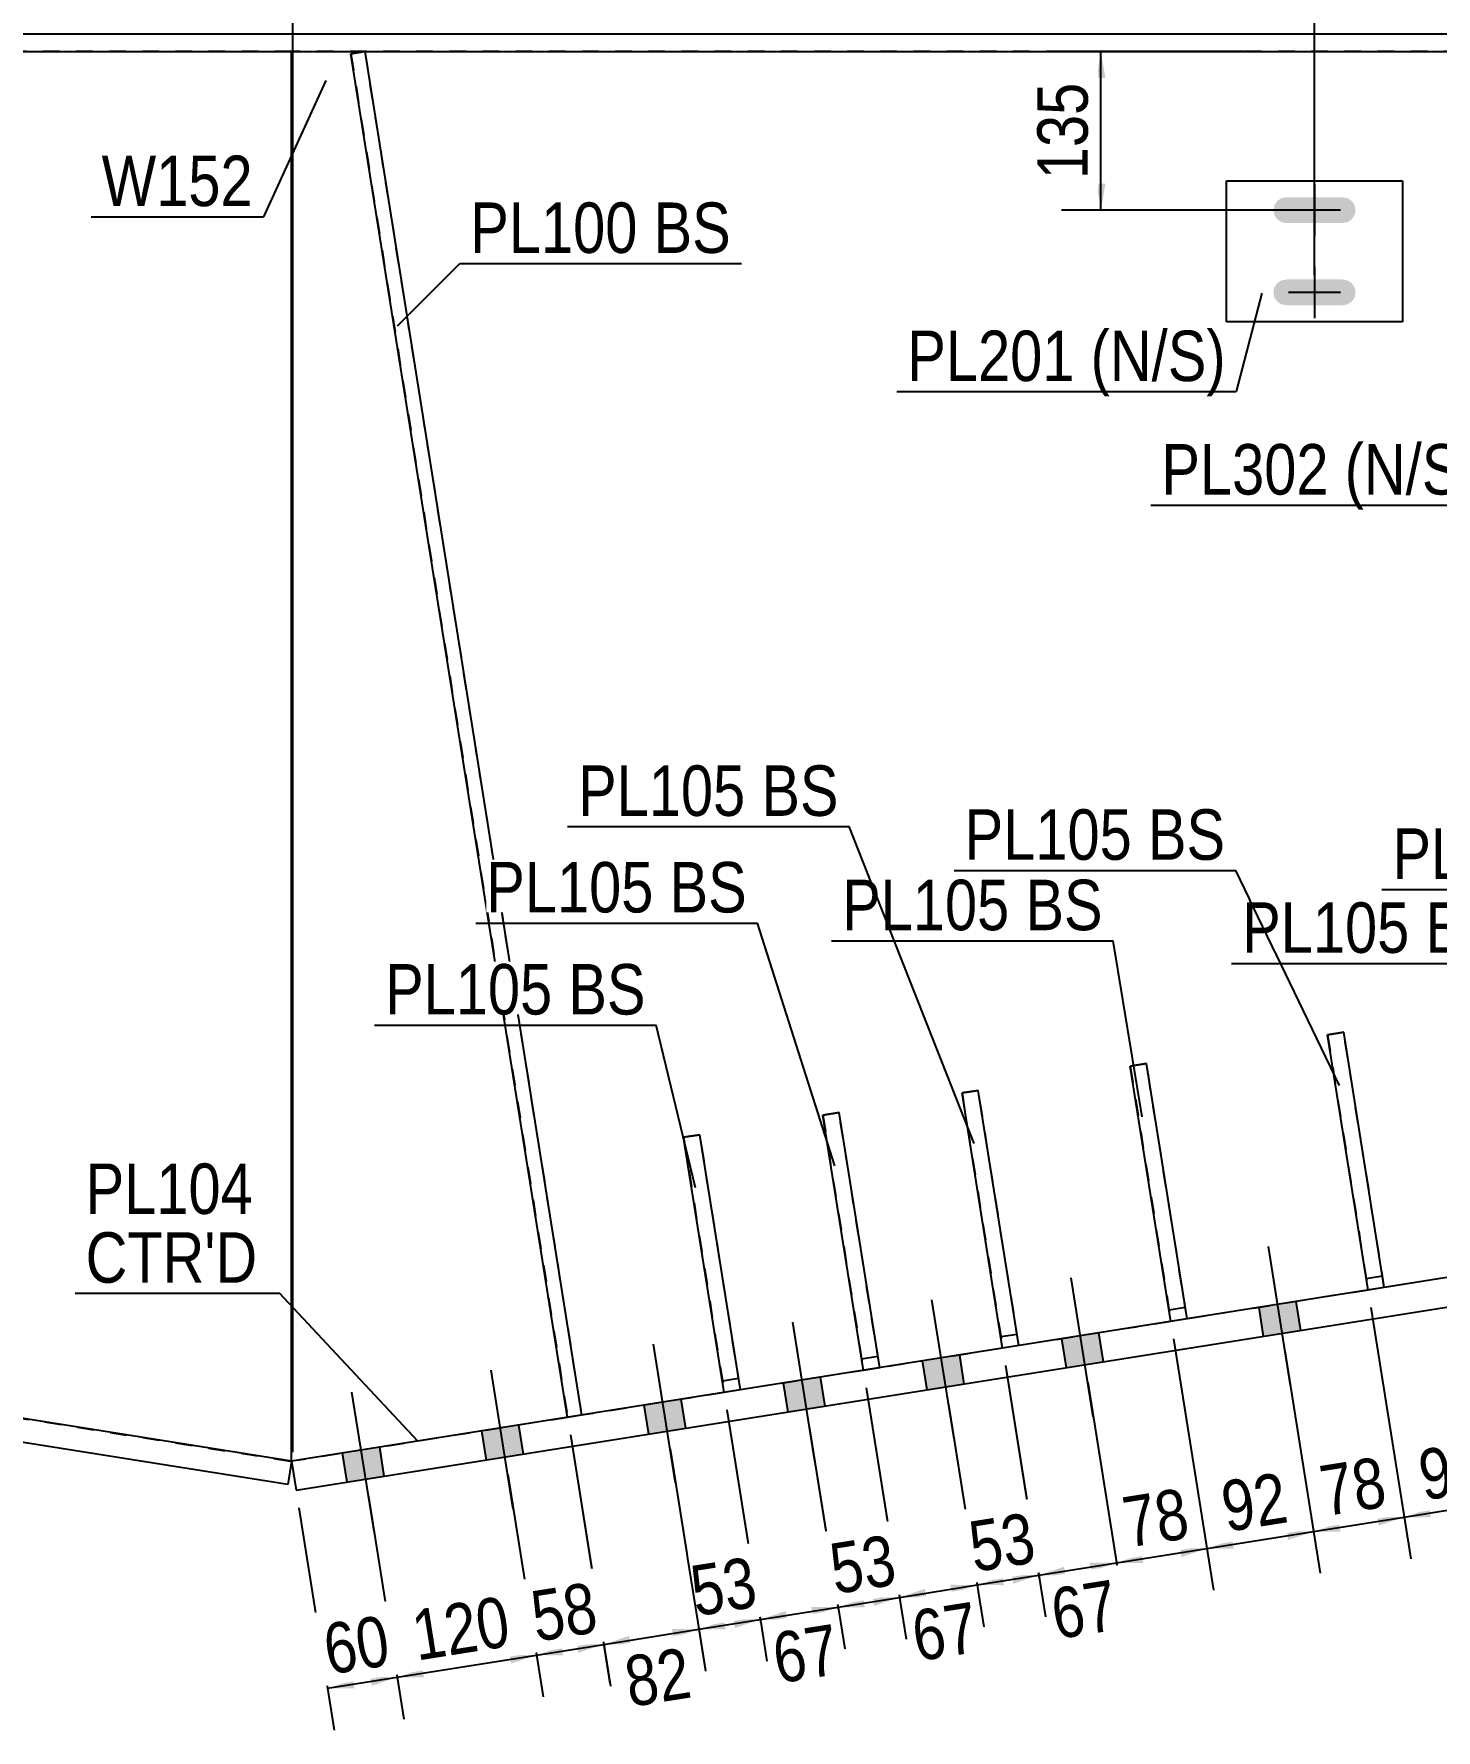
# Model space of a CAD drawing. Header units: millimetres. Extents: x -350 to 53, y -180 to 97.
# Drawn here: x -90.8 to -11.2, y -55.3 to 41 of the extents above; entities that cross this region are included whole.
import ezdxf

# ---------------------------------------------------------------- set-up
doc = ezdxf.new("R2010")
doc.units = ezdxf.units.MM
doc.linetypes.add('DXK_LINE_DOT1', pattern=[1.8814, 0.9407, -0.9407])
doc.styles.add('Arial Narrow', font='ARIALN.TTF', dxfattribs={"height": 0.2})

# ---------------------------------------------------------------- blocks, each defined once
blk = doc.blocks.new('Part-623466404-1896 - 1826')
at = {"color": 2, "linetype": 'Continuous'}
blk.add_line((-201.643, 40), (-201.643, -20), dxfattribs=at)
at = {"color": 7, "linetype": 'DXK_LINE_DOT1'}
for p, q in [((-76.157, 40), (-201.643, 40)), ((-76.157, -40), (-76.157, 40)), ((-201.643, -20), (-76.157, -40))]:
    blk.add_line(p, q, dxfattribs=at)
blk = doc.blocks.new('Part-623466404-1928 - 1826')
at = {"color": 2, "linetype": 'Continuous'}
for p, q in [((-72.792, 39.874), (-72.002, 40)), ((-60.487, -37.508), (-72.792, 39.874)), ((-72.002, 40), (-59.697, -37.383))]:
    blk.add_line(p, q, dxfattribs=at)
at = {"color": 7, "linetype": 'DXK_LINE_DOT1'}
blk.add_line((-59.697, -37.383), (-60.487, -37.508), dxfattribs=at)
blk = doc.blocks.new('Part-623466404-1869 - 1826')
at = {"color": 2, "linetype": 'Continuous'}
for p, q in [((-190.997, 41), (23.695, 41)), ((-190.997, 40), (23.695, 40))]:
    blk.add_line(p, q, dxfattribs=at)
blk = doc.blocks.new('Part-623466404-2353 - 1826')
at = {"color": 2, "linetype": 'Continuous'}
for p, q in [((-28.554, -17.58), (-27.632, -17.433)), ((-26.251, -32.064), (-28.554, -17.58)), ((-25.329, -31.918), (-27.632, -17.433))]:
    blk.add_line(p, q, dxfattribs=at)
at = {"color": 7, "linetype": 'DXK_LINE_DOT1'}
for p, q in [((-26.355, -31.406), (-25.434, -31.259)), ((-25.329, -31.918), (-26.251, -32.064))]:
    blk.add_line(p, q, dxfattribs=at)
blk = doc.blocks.new('Part-623466404-2464 - 1826')
at = {"color": 2, "linetype": 'Continuous'}
for p, q in [((-76.157, -40), (-76.157, 40)), ((9.039, 39.776), (9.003, 40))]:
    blk.add_line(p, q, dxfattribs=at)
at = {"color": 7, "linetype": 'DXK_LINE_DOT1'}
for p, q in [((9.003, 40), (-76.157, 40)), ((9.039, 39.776), (19.31, -24.82)), ((19.31, -24.82), (11.212, -26.107)), ((10.29, -26.254), (3.311, -27.364)), ((2.389, -27.51), (-4.59, -28.62)), ((-5.511, -28.766), (-14.136, -30.138)), ((-15.058, -30.284), (-25.329, -31.918)), ((-26.251, -32.064), (-34.876, -33.436)), ((-35.797, -33.582), (-42.776, -34.692)), ((-43.698, -34.839), (-50.677, -35.948)), ((-51.599, -36.095), (-59.697, -37.383)), ((-60.487, -37.508), (-76.157, -40))]:
    blk.add_line(p, q, dxfattribs=at)
blk = doc.blocks.new('Part-623466404-1906 - 1826')
at = {"color": 2, "linetype": 'Continuous'}
for p, q in [((-201.643, -20), (-201.853, -21.317)), ((-76.157, -40), (-201.643, -20)), ((-76.367, -41.317), (-201.853, -21.317)), ((-76.157, -40), (-76.367, -41.317))]:
    blk.add_line(p, q, dxfattribs=at)
blk = doc.blocks.new('Part-623466404-1950 - 1826')
at = {"color": 7, "linetype": 'DXK_LINE_DOT1'}
for p, q in [((-72.002, 40), (-72.792, 39.874)), ((-72.792, 39.874), (-60.487, -37.508)), ((-72.002, 40), (-59.697, -37.383))]:
    blk.add_line(p, q, dxfattribs=at)
blk = doc.blocks.new('Part-623466404-2054 - 1826')
at = {"color": 2, "linetype": 'Continuous'}
for p, q in [((35.77, -22.202), (-76.157, -40)), ((36.032, -23.848), (35.77, -22.202)), ((-75.895, -41.646), (36.032, -23.848)), ((-76.157, -40), (-75.895, -41.646))]:
    blk.add_line(p, q, dxfattribs=at)
blk = doc.blocks.new('Part-623466404-2383 - 1826')
at = {"color": 2, "linetype": 'Continuous'}
for p, q in [((-53.902, -21.61), (-52.98, -21.464)), ((-51.599, -36.095), (-53.902, -21.61)), ((-50.677, -35.948), (-52.98, -21.464))]:
    blk.add_line(p, q, dxfattribs=at)
at = {"color": 7, "linetype": 'DXK_LINE_DOT1'}
for p, q in [((-51.704, -35.437), (-50.782, -35.29)), ((-50.677, -35.948), (-51.599, -36.095))]:
    blk.add_line(p, q, dxfattribs=at)
blk = doc.blocks.new('Part-623466404-2343 - 1826')
at = {"color": 2, "linetype": 'Continuous'}
for p, q in [((-17.361, -15.8), (-16.44, -15.653)), ((-15.058, -30.284), (-17.361, -15.8)), ((-14.136, -30.138), (-16.44, -15.653))]:
    blk.add_line(p, q, dxfattribs=at)
at = {"color": 7, "linetype": 'DXK_LINE_DOT1'}
for p, q in [((-15.163, -29.626), (-14.241, -29.48)), ((-14.136, -30.138), (-15.058, -30.284))]:
    blk.add_line(p, q, dxfattribs=at)
blk = doc.blocks.new('Part-623466404-2348 - 1826')
at = {"color": 7, "linetype": 'DXK_LINE_DOT1'}
for p, q in [((-16.44, -15.653), (-17.361, -15.8)), ((-17.361, -15.8), (-15.058, -30.284)), ((-14.136, -30.138), (-16.44, -15.653))]:
    blk.add_line(p, q, dxfattribs=at)
blk = doc.blocks.new('Part-623466404-2358 - 1826')
at = {"color": 7, "linetype": 'DXK_LINE_DOT1'}
for p, q in [((-27.632, -17.433), (-28.554, -17.58)), ((-28.554, -17.58), (-26.251, -32.064)), ((-25.329, -31.918), (-27.632, -17.433))]:
    blk.add_line(p, q, dxfattribs=at)
blk = doc.blocks.new('Part-623466404-2363 - 1826')
at = {"color": 2, "linetype": 'Continuous'}
for p, q in [((-38.101, -19.098), (-37.179, -18.951)), ((-35.797, -33.582), (-38.101, -19.098)), ((-34.876, -33.436), (-37.179, -18.951))]:
    blk.add_line(p, q, dxfattribs=at)
at = {"color": 7, "linetype": 'DXK_LINE_DOT1'}
for p, q in [((-35.902, -32.924), (-34.98, -32.777)), ((-34.876, -33.436), (-35.797, -33.582))]:
    blk.add_line(p, q, dxfattribs=at)
blk = doc.blocks.new('Part-623466404-2368 - 1826')
at = {"color": 7, "linetype": 'DXK_LINE_DOT1'}
for p, q in [((-37.179, -18.951), (-38.101, -19.098)), ((-38.101, -19.098), (-35.797, -33.582)), ((-34.876, -33.436), (-37.179, -18.951))]:
    blk.add_line(p, q, dxfattribs=at)
blk = doc.blocks.new('Part-623466404-2373 - 1826')
at = {"color": 2, "linetype": 'Continuous'}
for p, q in [((-46.001, -20.354), (-45.08, -20.207)), ((-42.776, -34.692), (-45.08, -20.207)), ((-43.698, -34.839), (-46.001, -20.354))]:
    blk.add_line(p, q, dxfattribs=at)
at = {"color": 7, "linetype": 'DXK_LINE_DOT1'}
for p, q in [((-43.803, -34.18), (-42.881, -34.034)), ((-42.776, -34.692), (-43.698, -34.839))]:
    blk.add_line(p, q, dxfattribs=at)
blk = doc.blocks.new('Part-623466404-2378 - 1826')
at = {"color": 7, "linetype": 'DXK_LINE_DOT1'}
for p, q in [((-45.08, -20.207), (-46.001, -20.354)), ((-42.776, -34.692), (-45.08, -20.207)), ((-46.001, -20.354), (-43.698, -34.839))]:
    blk.add_line(p, q, dxfattribs=at)
blk = doc.blocks.new('Part-623466404-2388 - 1826')
at = {"color": 7, "linetype": 'DXK_LINE_DOT1'}
for p, q in [((-52.98, -21.464), (-53.902, -21.61)), ((-53.902, -21.61), (-51.599, -36.095)), ((-50.677, -35.948), (-52.98, -21.464))]:
    blk.add_line(p, q, dxfattribs=at)
blk = doc.blocks.new('Bolt-623466404-2466 - 1826')
at = {"linetype": 'Continuous'}
for points in [[(32.873, -22.663), (30.766, -22.998), (31.028, -24.644), (33.135, -24.309)], [(32.873, -22.663), (30.766, -22.998), (31.028, -24.644), (33.135, -24.309)], [(32.873, -22.663), (30.766, -22.998), (31.028, -24.644), (33.135, -24.309)], [(32.873, -22.663), (30.766, -22.998), (31.028, -24.644), (33.135, -24.309)], [(24.972, -23.919), (22.866, -24.254), (23.127, -25.9), (25.234, -25.565)], [(24.972, -23.919), (22.866, -24.254), (23.127, -25.9), (25.234, -25.565)], [(24.972, -23.919), (22.866, -24.254), (23.127, -25.9), (25.234, -25.565)], [(24.972, -23.919), (22.866, -24.254), (23.127, -25.9), (25.234, -25.565)], [(15.755, -25.385), (13.648, -25.72), (13.91, -27.366), (16.017, -27.031)], [(15.755, -25.385), (13.648, -25.72), (13.91, -27.366), (16.017, -27.031)], [(15.755, -25.385), (13.648, -25.72), (13.91, -27.366), (16.017, -27.031)], [(15.755, -25.385), (13.648, -25.72), (13.91, -27.366), (16.017, -27.031)], [(7.854, -26.641), (5.747, -26.976), (6.009, -28.622), (8.116, -28.287)], [(7.854, -26.641), (5.747, -26.976), (6.009, -28.622), (8.116, -28.287)], [(7.854, -26.641), (5.747, -26.976), (6.009, -28.622), (8.116, -28.287)], [(7.854, -26.641), (5.747, -26.976), (6.009, -28.622), (8.116, -28.287)], [(-0.047, -27.897), (-2.154, -28.233), (-1.892, -29.878), (0.215, -29.543)], [(-0.047, -27.897), (-2.154, -28.233), (-1.892, -29.878), (0.215, -29.543)], [(-0.047, -27.897), (-2.154, -28.233), (-1.892, -29.878), (0.215, -29.543)], [(-0.047, -27.897), (-2.154, -28.233), (-1.892, -29.878), (0.215, -29.543)], [(-7.947, -29.154), (-10.054, -29.489), (-9.793, -31.135), (-7.686, -30.8)], [(-7.947, -29.154), (-10.054, -29.489), (-9.793, -31.135), (-7.686, -30.8)], [(-7.947, -29.154), (-10.054, -29.489), (-9.793, -31.135), (-7.686, -30.8)], [(-7.947, -29.154), (-10.054, -29.489), (-9.793, -31.135), (-7.686, -30.8)], [(-19.14, -30.934), (-21.247, -31.269), (-20.985, -32.915), (-18.878, -32.58)], [(-19.14, -30.934), (-21.247, -31.269), (-20.985, -32.915), (-18.878, -32.58)], [(-19.14, -30.934), (-21.247, -31.269), (-20.985, -32.915), (-18.878, -32.58)], [(-19.14, -30.934), (-21.247, -31.269), (-20.985, -32.915), (-18.878, -32.58)], [(-30.333, -32.713), (-32.44, -33.048), (-32.178, -34.694), (-30.071, -34.359)], [(-30.333, -32.713), (-32.44, -33.048), (-32.178, -34.694), (-30.071, -34.359)], [(-30.333, -32.713), (-32.44, -33.048), (-32.178, -34.694), (-30.071, -34.359)], [(-30.333, -32.713), (-32.44, -33.048), (-32.178, -34.694), (-30.071, -34.359)], [(-38.234, -33.97), (-40.34, -34.305), (-40.079, -35.951), (-37.972, -35.616)], [(-38.234, -33.97), (-40.34, -34.305), (-40.079, -35.951), (-37.972, -35.616)], [(-38.234, -33.97), (-40.34, -34.305), (-40.079, -35.951), (-37.972, -35.616)], [(-38.234, -33.97), (-40.34, -34.305), (-40.079, -35.951), (-37.972, -35.616)], [(-46.134, -35.226), (-48.241, -35.561), (-47.979, -37.207), (-45.873, -36.872)], [(-46.134, -35.226), (-48.241, -35.561), (-47.979, -37.207), (-45.873, -36.872)], [(-46.134, -35.226), (-48.241, -35.561), (-47.979, -37.207), (-45.873, -36.872)], [(-46.134, -35.226), (-48.241, -35.561), (-47.979, -37.207), (-45.873, -36.872)], [(-54.035, -36.482), (-56.142, -36.817), (-55.88, -38.463), (-53.773, -38.128)], [(-54.035, -36.482), (-56.142, -36.817), (-55.88, -38.463), (-53.773, -38.128)], [(-54.035, -36.482), (-56.142, -36.817), (-55.88, -38.463), (-53.773, -38.128)], [(-54.035, -36.482), (-56.142, -36.817), (-55.88, -38.463), (-53.773, -38.128)], [(-63.253, -37.948), (-65.359, -38.283), (-65.098, -39.929), (-62.991, -39.594)], [(-63.253, -37.948), (-65.359, -38.283), (-65.098, -39.929), (-62.991, -39.594)], [(-63.253, -37.948), (-65.359, -38.283), (-65.098, -39.929), (-62.991, -39.594)], [(-63.253, -37.948), (-65.359, -38.283), (-65.098, -39.929), (-62.991, -39.594)], [(-71.153, -39.204), (-73.26, -39.539), (-72.998, -41.185), (-70.892, -40.85)], [(-71.153, -39.204), (-73.26, -39.539), (-72.998, -41.185), (-70.892, -40.85)], [(-71.153, -39.204), (-73.26, -39.539), (-72.998, -41.185), (-70.892, -40.85)], [(-71.153, -39.204), (-73.26, -39.539), (-72.998, -41.185), (-70.892, -40.85)]]:
    blk.add_hatch(color=3, dxfattribs=at).paths.add_polyline_path(points)
at = {"color": 3, "linetype": 'Continuous'}
for p, q in [((32.55, -27.423), (31.296, -19.538)), ((32.55, -27.423), (31.296, -19.538)), ((32.55, -27.423), (31.296, -19.538)), ((32.55, -27.423), (31.296, -19.538)), ((24.649, -28.679), (23.395, -20.795)), ((24.649, -28.679), (23.395, -20.795)), ((24.649, -28.679), (23.395, -20.795)), ((24.649, -28.679), (23.395, -20.795)), ((15.432, -30.145), (14.178, -22.26)), ((15.432, -30.145), (14.178, -22.26)), ((15.432, -30.145), (14.178, -22.26)), ((15.432, -30.145), (14.178, -22.26)), ((31.028, -24.644), (30.766, -22.998)), ((31.028, -24.644), (30.766, -22.998)), ((31.028, -24.644), (30.766, -22.998)), ((31.028, -24.644), (30.766, -22.998)), ((33.135, -24.309), (32.873, -22.663)), ((33.135, -24.309), (32.873, -22.663)), ((33.135, -24.309), (32.873, -22.663)), ((33.135, -24.309), (32.873, -22.663)), ((7.531, -31.401), (6.277, -23.517)), ((7.531, -31.401), (6.277, -23.517)), ((7.531, -31.401), (6.277, -23.517)), ((7.531, -31.401), (6.277, -23.517)), ((25.234, -25.565), (24.972, -23.919)), ((25.234, -25.565), (24.972, -23.919)), ((25.234, -25.565), (24.972, -23.919)), ((25.234, -25.565), (24.972, -23.919)), ((-0.37, -32.657), (-1.624, -24.773)), ((-0.37, -32.657), (-1.624, -24.773)), ((-0.37, -32.657), (-1.624, -24.773)), ((-0.37, -32.657), (-1.624, -24.773)), ((23.127, -25.9), (22.866, -24.254)), ((23.127, -25.9), (22.866, -24.254)), ((23.127, -25.9), (22.866, -24.254)), ((23.127, -25.9), (22.866, -24.254)), ((13.91, -27.366), (13.648, -25.72)), ((13.91, -27.366), (13.648, -25.72)), ((13.91, -27.366), (13.648, -25.72)), ((13.91, -27.366), (13.648, -25.72)), ((16.017, -27.031), (15.755, -25.385)), ((16.017, -27.031), (15.755, -25.385)), ((16.017, -27.031), (15.755, -25.385)), ((16.017, -27.031), (15.755, -25.385)), ((-8.271, -33.914), (-9.524, -26.029)), ((-8.271, -33.914), (-9.524, -26.029)), ((-8.271, -33.914), (-9.524, -26.029)), ((-8.271, -33.914), (-9.524, -26.029)), ((8.116, -28.287), (7.854, -26.641)), ((8.116, -28.287), (7.854, -26.641)), ((8.116, -28.287), (7.854, -26.641)), ((8.116, -28.287), (7.854, -26.641)), ((-19.463, -35.693), (-20.717, -27.809)), ((-19.463, -35.693), (-20.717, -27.809)), ((-19.463, -35.693), (-20.717, -27.809)), ((-19.463, -35.693), (-20.717, -27.809)), ((0.215, -29.543), (-0.047, -27.897)), ((0.215, -29.543), (-0.047, -27.897)), ((0.215, -29.543), (-0.047, -27.897)), ((0.215, -29.543), (-0.047, -27.897)), ((6.009, -28.622), (5.747, -26.976)), ((6.009, -28.622), (5.747, -26.976)), ((6.009, -28.622), (5.747, -26.976)), ((6.009, -28.622), (5.747, -26.976)), ((-1.892, -29.878), (-2.154, -28.233)), ((-1.892, -29.878), (-2.154, -28.233)), ((-1.892, -29.878), (-2.154, -28.233)), ((-1.892, -29.878), (-2.154, -28.233)), ((-30.656, -37.473), (-31.91, -29.589)), ((-30.656, -37.473), (-31.91, -29.589)), ((-30.656, -37.473), (-31.91, -29.589)), ((-30.656, -37.473), (-31.91, -29.589)), ((-9.793, -31.135), (-10.054, -29.489)), ((-9.793, -31.135), (-10.054, -29.489)), ((-9.793, -31.135), (-10.054, -29.489)), ((-9.793, -31.135), (-10.054, -29.489)), ((-7.686, -30.8), (-7.947, -29.154)), ((-7.686, -30.8), (-7.947, -29.154)), ((-7.686, -30.8), (-7.947, -29.154)), ((-7.686, -30.8), (-7.947, -29.154)), ((-38.557, -38.729), (-39.81, -30.845)), ((-38.557, -38.729), (-39.81, -30.845)), ((-38.557, -38.729), (-39.81, -30.845)), ((-38.557, -38.729), (-39.81, -30.845)), ((-20.985, -32.915), (-21.247, -31.269)), ((-20.985, -32.915), (-21.247, -31.269)), ((-20.985, -32.915), (-21.247, -31.269)), ((-20.985, -32.915), (-21.247, -31.269)), ((-18.878, -32.58), (-19.14, -30.934)), ((-18.878, -32.58), (-19.14, -30.934)), ((-18.878, -32.58), (-19.14, -30.934)), ((-18.878, -32.58), (-19.14, -30.934)), ((-46.457, -39.986), (-47.711, -32.102)), ((-46.457, -39.986), (-47.711, -32.102)), ((-46.457, -39.986), (-47.711, -32.102)), ((-46.457, -39.986), (-47.711, -32.102)), ((-30.071, -34.359), (-30.333, -32.713)), ((-30.071, -34.359), (-30.333, -32.713)), ((-30.071, -34.359), (-30.333, -32.713)), ((-30.071, -34.359), (-30.333, -32.713)), ((-54.358, -41.242), (-55.612, -33.358)), ((-54.358, -41.242), (-55.612, -33.358)), ((-54.358, -41.242), (-55.612, -33.358)), ((-54.358, -41.242), (-55.612, -33.358)), ((-32.178, -34.694), (-32.44, -33.048)), ((-32.178, -34.694), (-32.44, -33.048)), ((-32.178, -34.694), (-32.44, -33.048)), ((-32.178, -34.694), (-32.44, -33.048)), ((-40.079, -35.951), (-40.34, -34.305)), ((-40.079, -35.951), (-40.34, -34.305)), ((-40.079, -35.951), (-40.34, -34.305)), ((-40.079, -35.951), (-40.34, -34.305)), ((-37.972, -35.616), (-38.234, -33.97)), ((-37.972, -35.616), (-38.234, -33.97)), ((-37.972, -35.616), (-38.234, -33.97)), ((-37.972, -35.616), (-38.234, -33.97)), ((-63.576, -42.708), (-64.829, -34.824)), ((-63.576, -42.708), (-64.829, -34.824)), ((-63.576, -42.708), (-64.829, -34.824)), ((-63.576, -42.708), (-64.829, -34.824)), ((-47.979, -37.207), (-48.241, -35.561)), ((-47.979, -37.207), (-48.241, -35.561)), ((-47.979, -37.207), (-48.241, -35.561)), ((-47.979, -37.207), (-48.241, -35.561)), ((-45.873, -36.872), (-46.134, -35.226)), ((-45.873, -36.872), (-46.134, -35.226)), ((-45.873, -36.872), (-46.134, -35.226)), ((-45.873, -36.872), (-46.134, -35.226)), ((-71.476, -43.964), (-72.73, -36.08)), ((-71.476, -43.964), (-72.73, -36.08)), ((-71.476, -43.964), (-72.73, -36.08)), ((-71.476, -43.964), (-72.73, -36.08)), ((-53.773, -38.128), (-54.035, -36.482)), ((-53.773, -38.128), (-54.035, -36.482)), ((-53.773, -38.128), (-54.035, -36.482)), ((-53.773, -38.128), (-54.035, -36.482)), ((-55.88, -38.463), (-56.142, -36.817)), ((-55.88, -38.463), (-56.142, -36.817)), ((-55.88, -38.463), (-56.142, -36.817)), ((-55.88, -38.463), (-56.142, -36.817)), ((-65.098, -39.929), (-65.359, -38.283)), ((-65.098, -39.929), (-65.359, -38.283)), ((-65.098, -39.929), (-65.359, -38.283)), ((-65.098, -39.929), (-65.359, -38.283)), ((-62.991, -39.594), (-63.253, -37.948)), ((-62.991, -39.594), (-63.253, -37.948)), ((-62.991, -39.594), (-63.253, -37.948)), ((-62.991, -39.594), (-63.253, -37.948)), ((-70.892, -40.85), (-71.153, -39.204)), ((-70.892, -40.85), (-71.153, -39.204)), ((-70.892, -40.85), (-71.153, -39.204)), ((-70.892, -40.85), (-71.153, -39.204)), ((-72.998, -41.185), (-73.26, -39.539)), ((-72.998, -41.185), (-73.26, -39.539)), ((-72.998, -41.185), (-73.26, -39.539)), ((-72.998, -41.185), (-73.26, -39.539))]:
    blk.add_line(p, q, dxfattribs=at)
blk = doc.blocks.new('Bolt-623466404-2471 - 1826')
at = {"linetype": 'Continuous'}
for points in [[(-20.216, 31.517), (-20.375, 31.279), (-20.431, 30.999), (-20.375, 30.718), (-20.216, 30.48), (-19.979, 30.321), (-19.698, 30.265), (-16.498, 30.265), (-16.217, 30.321), (-15.979, 30.48), (-15.82, 30.718), (-15.765, 30.999), (-15.82, 31.279), (-15.979, 31.517), (-16.217, 31.676), (-16.498, 31.732), (-19.698, 31.732), (-19.979, 31.676)], [(-20.216, 26.851), (-20.375, 26.613), (-20.431, 26.332), (-20.375, 26.051), (-20.216, 25.813), (-19.979, 25.655), (-19.698, 25.599), (-16.498, 25.599), (-16.217, 25.655), (-15.979, 25.813), (-15.82, 26.051), (-15.765, 26.332), (-15.82, 26.613), (-15.979, 26.851), (-16.217, 27.01), (-16.498, 27.065), (-19.698, 27.065), (-19.979, 27.01)]]:
    blk.add_hatch(color=3, dxfattribs=at).paths.add_polyline_path(points)
at = {"color": 3, "linetype": 'Continuous'}
for p, q in [((-18.098, 32.465), (-18.098, 29.532)), ((-16.631, 30.999), (-19.565, 30.999)), ((-18.098, 27.799), (-18.098, 24.865)), ((-16.631, 26.332), (-19.565, 26.332))]:
    blk.add_line(p, q, dxfattribs=at)
blk = doc.blocks.new('Part-623466404-2513 - 1826')
at = {"color": 2, "linetype": 'Continuous'}
for p, q in [((-23.098, 24.665), (-23.098, 32.665)), ((-23.098, 32.665), (-13.098, 32.665)), ((-13.098, 32.665), (-13.098, 24.665)), ((-13.098, 24.665), (-23.098, 24.665))]:
    blk.add_line(p, q, dxfattribs=at)
blk = doc.blocks.new('StraightDimension-623466404-10583 - 1826')
at = {"linetype": 'Continuous'}
for points in [[(-14.53, -43.154), (-13.01, -43.165), (-14.452, -43.648)], [(-16.625, -43.993), (-18.145, -43.982), (-16.703, -43.499)]]:
    blk.add_hatch(color=7, dxfattribs=at).paths.add_polyline_path(points)
at = {"color": 7, "linetype": 'Continuous'}
for p, q in [((-14.901, -31.272), (-12.633, -45.536)), ((-19.775, -33.735), (-17.768, -46.352)), ((-18.145, -43.982), (-13.01, -43.165))]:
    blk.add_line(p, q, dxfattribs=at)
at = {"color": 0}
blk.add_wipeout([(-13.203, -43.044), (-13.863, -38.896), (-18.659, -39.659), (-17.999, -43.807)], dxfattribs=at)
at = {"color": 3, "style": 'Arial Narrow'}
blk.add_text('78', height=2.8633, rotation=9.03554, dxfattribs=at).set_placement((-17.501, -43.12))
blk = doc.blocks.new('StraightDimension-623466404-10590 - 1826')
at = {"linetype": 'Continuous'}
for points in [[(-48.03, -48.987), (-49.551, -48.976), (-48.109, -48.493)], [(-46.66, -48.263), (-45.14, -48.274), (-46.582, -48.757)]]:
    blk.add_hatch(color=7, dxfattribs=at).paths.add_polyline_path(points)
at = {"color": 7, "linetype": 'Continuous'}
for p, q in [((-51.442, -37.083), (-49.197, -51.198)), ((-46.769, -38.027), (-44.786, -50.496)), ((-49.551, -48.976), (-45.14, -48.274))]:
    blk.add_line(p, q, dxfattribs=at)
at = {"color": 0}
blk.add_wipeout([(-44.264, -52.54), (-44.924, -48.392), (-49.72, -49.155), (-49.06, -53.302)], dxfattribs=at)
at = {"color": 3, "style": 'Arial Narrow'}
blk.add_text('67', height=2.8633, rotation=9.03554, dxfattribs=at).set_placement((-48.562, -52.616))
blk = doc.blocks.new('StraightDimension-623466404-13215 - 1826')
at = {"linetype": 'Continuous'}
for points in [[(-30.465, 38.5), (-30.215, 40), (-29.965, 38.5)], [(-29.965, 32.499), (-30.215, 30.999), (-30.465, 32.499)]]:
    blk.add_hatch(color=7, dxfattribs=at).paths.add_polyline_path(points)
at = {"color": 7, "linetype": 'Continuous'}
for p, q in [((-22.09, 40), (-32.465, 40)), ((-30.215, 30.999), (-30.215, 40)), ((-19.098, 30.999), (-32.465, 30.999))]:
    blk.add_line(p, q, dxfattribs=at)
at = {"color": 0}
blk.add_wipeout([(-30.365, 38.842), (-34.565, 38.842), (-34.565, 32.157), (-30.365, 32.157)], dxfattribs=at)
at = {"color": 3, "style": 'Arial Narrow'}
blk.add_text('135', height=2.8633, rotation=90.00021, dxfattribs=at).set_placement((-30.965, 32.757))
blk = doc.blocks.new('StraightDimension-623466404-10588 - 1826')
at = {"linetype": 'Continuous'}
for points in [[(-38.759, -47.007), (-37.239, -47.018), (-38.681, -47.5)], [(-40.129, -47.731), (-41.65, -47.719), (-40.208, -47.237)]]:
    blk.add_hatch(color=7, dxfattribs=at).paths.add_polyline_path(points)
at = {"color": 7, "linetype": 'Continuous'}
for p, q in [((-43.541, -35.826), (-41.297, -49.942)), ((-38.868, -36.771), (-36.885, -49.24)), ((-41.65, -47.719), (-37.239, -47.018))]:
    blk.add_line(p, q, dxfattribs=at)
at = {"color": 0}
blk.add_wipeout([(-36.363, -51.283), (-37.023, -47.136), (-41.819, -47.898), (-41.159, -52.046)], dxfattribs=at)
at = {"color": 3, "style": 'Arial Narrow'}
blk.add_text('67', height=2.8633, rotation=9.03554, dxfattribs=at).set_placement((-40.661, -51.359))
blk = doc.blocks.new('StraightDimension-623466404-10594 - 1826')
at = {"linetype": 'Continuous'}
for points in [[(-63.778, -50.985), (-62.258, -50.996), (-63.7, -51.479)], [(-68.638, -52.264), (-70.159, -52.253), (-68.716, -51.77)]]:
    blk.add_hatch(color=7, dxfattribs=at).paths.add_polyline_path(points)
at = {"color": 7, "linetype": 'Continuous'}
for p, q in [((-63.887, -40.749), (-61.881, -53.367)), ((-71.788, -42.005), (-69.782, -54.623)), ((-70.159, -52.253), (-62.258, -50.996))]:
    blk.add_line(p, q, dxfattribs=at)
at = {"color": 0}
blk.add_wipeout([(-62.931, -50.951), (-63.591, -46.804), (-70.192, -47.853), (-69.532, -52.001)], dxfattribs=at)
at = {"color": 3, "style": 'Arial Narrow'}
blk.add_text('120', height=2.8633, rotation=9.03554, dxfattribs=at).set_placement((-69.034, -51.314))
blk = doc.blocks.new('StraightDimension-623466404-12930 - 1826')
at = {"color": 7, "linetype": 'Continuous'}
blk.add_line((-76.081, -39.48), (-76.081, 72.046), dxfattribs=at)
blk = doc.blocks.new('StraightDimension-623466404-10582 - 1826')
at = {"linetype": 'Continuous'}
for points in [[(-8.473, -42.191), (-6.953, -42.202), (-8.395, -42.685)], [(-11.489, -43.177), (-13.01, -43.165), (-11.568, -42.683)]]:
    blk.add_hatch(color=7, dxfattribs=at).paths.add_polyline_path(points)
at = {"color": 7, "linetype": 'Continuous'}
for p, q in [((-14.901, -31.272), (-12.633, -45.536)), ((-8.582, -31.955), (-6.576, -44.572)), ((-13.01, -43.165), (-6.953, -42.202))]:
    blk.add_line(p, q, dxfattribs=at)
at = {"color": 0}
blk.add_wipeout([(-7.607, -42.154), (-8.266, -38.006), (-13.062, -38.769), (-12.403, -42.917)], dxfattribs=at)
at = {"color": 3, "style": 'Arial Narrow'}
blk.add_text('92', height=2.8633, rotation=9.03554, dxfattribs=at).set_placement((-11.904, -42.23))
blk = doc.blocks.new('StraightDimension-623466404-10584 - 1826')
at = {"linetype": 'Continuous'}
for points in [[(-19.666, -43.971), (-18.145, -43.982), (-19.587, -44.464)], [(-22.682, -44.956), (-24.203, -44.945), (-22.76, -44.463)]]:
    blk.add_hatch(color=7, dxfattribs=at).paths.add_polyline_path(points)
at = {"color": 7, "linetype": 'Continuous'}
for p, q in [((-26.094, -33.052), (-23.826, -47.315)), ((-19.775, -33.735), (-17.768, -46.352)), ((-24.203, -44.945), (-18.145, -43.982))]:
    blk.add_line(p, q, dxfattribs=at)
at = {"color": 0}
blk.add_wipeout([(-18.799, -43.934), (-19.459, -39.786), (-24.255, -40.549), (-23.595, -44.697)], dxfattribs=at)
at = {"color": 3, "style": 'Arial Narrow'}
blk.add_text('92', height=2.8633, rotation=9.03554, dxfattribs=at).set_placement((-23.097, -44.01))
blk = doc.blocks.new('StraightDimension-623466404-10585 - 1826')
at = {"linetype": 'Continuous'}
for points in [[(-25.723, -44.934), (-24.203, -44.945), (-25.645, -45.428)], [(-27.817, -45.773), (-29.338, -45.762), (-27.896, -45.279)]]:
    blk.add_hatch(color=7, dxfattribs=at).paths.add_polyline_path(points)
at = {"color": 7, "linetype": 'Continuous'}
for p, q in [((-26.094, -33.052), (-23.826, -47.315)), ((-30.967, -35.514), (-28.961, -48.132)), ((-29.338, -45.762), (-24.203, -44.945))]:
    blk.add_line(p, q, dxfattribs=at)
at = {"color": 0}
blk.add_wipeout([(-24.396, -44.824), (-25.055, -40.676), (-29.851, -41.439), (-29.192, -45.587)], dxfattribs=at)
at = {"color": 3, "style": 'Arial Narrow'}
blk.add_text('78', height=2.8633, rotation=9.03554, dxfattribs=at).set_placement((-28.694, -44.9))
blk = doc.blocks.new('StraightDimension-623466404-10586 - 1826')
at = {"linetype": 'Continuous'}
for points in [[(-32.229, -46.474), (-33.749, -46.463), (-32.307, -45.981)], [(-30.859, -45.75), (-29.338, -45.762), (-30.78, -46.244)]]:
    blk.add_hatch(color=7, dxfattribs=at).paths.add_polyline_path(points)
at = {"color": 7, "linetype": 'Continuous'}
for p, q in [((-35.64, -34.57), (-33.396, -48.685)), ((-30.967, -35.514), (-28.985, -47.984)), ((-33.749, -46.463), (-29.338, -45.762))]:
    blk.add_line(p, q, dxfattribs=at)
at = {"color": 0}
blk.add_wipeout([(-28.463, -50.027), (-29.122, -45.879), (-33.918, -46.642), (-33.259, -50.79)], dxfattribs=at)
at = {"color": 3, "style": 'Arial Narrow'}
blk.add_text('67', height=2.8633, rotation=9.03554, dxfattribs=at).set_placement((-32.76, -50.103))
blk = doc.blocks.new('StraightDimension-623466404-10587 - 1826')
at = {"linetype": 'Continuous'}
for points in [[(-35.718, -47.029), (-37.239, -47.018), (-35.797, -46.536)], [(-35.27, -46.452), (-33.749, -46.463), (-35.191, -46.946)]]:
    blk.add_hatch(color=7, dxfattribs=at).paths.add_polyline_path(points)
at = {"color": 7, "linetype": 'Continuous'}
for p, q in [((-35.64, -34.57), (-33.372, -48.833)), ((-38.868, -36.771), (-36.862, -49.388)), ((-37.239, -47.018), (-33.749, -46.463))]:
    blk.add_line(p, q, dxfattribs=at)
at = {"color": 0}
blk.add_wipeout([(-33.12, -46.211), (-33.779, -42.063), (-38.575, -42.826), (-37.916, -46.974)], dxfattribs=at)
at = {"color": 3, "style": 'Arial Narrow'}
blk.add_text('53', height=2.8633, rotation=9.03554, dxfattribs=at).set_placement((-37.417, -46.287))
blk = doc.blocks.new('StraightDimension-623466404-10589 - 1826')
at = {"linetype": 'Continuous'}
for points in [[(-43.619, -48.286), (-45.14, -48.274), (-43.697, -47.792)], [(-43.171, -47.708), (-41.65, -47.719), (-43.092, -48.202)]]:
    blk.add_hatch(color=7, dxfattribs=at).paths.add_polyline_path(points)
at = {"color": 7, "linetype": 'Continuous'}
for p, q in [((-43.541, -35.826), (-41.273, -50.09)), ((-46.769, -38.027), (-44.763, -50.645)), ((-45.14, -48.274), (-41.65, -47.719))]:
    blk.add_line(p, q, dxfattribs=at)
at = {"color": 0}
blk.add_wipeout([(-41.02, -47.467), (-41.68, -43.32), (-46.476, -44.082), (-45.816, -48.23)], dxfattribs=at)
at = {"color": 3, "style": 'Arial Narrow'}
blk.add_text('53', height=2.8633, rotation=9.03554, dxfattribs=at).set_placement((-45.318, -47.543))
blk = doc.blocks.new('StraightDimension-623466404-10591 - 1826')
at = {"linetype": 'Continuous'}
for points in [[(-51.52, -49.542), (-53.04, -49.531), (-51.598, -49.048)], [(-51.071, -48.964), (-49.551, -48.976), (-50.993, -49.458)]]:
    blk.add_hatch(color=7, dxfattribs=at).paths.add_polyline_path(points)
at = {"color": 7, "linetype": 'Continuous'}
for p, q in [((-51.442, -37.083), (-49.174, -51.346)), ((-54.67, -39.283), (-52.663, -51.901)), ((-53.04, -49.531), (-49.551, -48.976))]:
    blk.add_line(p, q, dxfattribs=at)
at = {"color": 0}
blk.add_wipeout([(-48.921, -48.724), (-49.581, -44.576), (-54.377, -45.339), (-53.717, -49.486)], dxfattribs=at)
at = {"color": 3, "style": 'Arial Narrow'}
blk.add_text('53', height=2.8633, rotation=9.03554, dxfattribs=at).set_placement((-53.219, -48.8))
blk = doc.blocks.new('StraightDimension-623466404-10592 - 1826')
at = {"linetype": 'Continuous'}
for points in [[(-56.918, -50.4), (-58.439, -50.389), (-56.997, -49.907)], [(-54.561, -49.519), (-53.04, -49.531), (-54.482, -50.013)]]:
    blk.add_hatch(color=7, dxfattribs=at).paths.add_polyline_path(points)
at = {"color": 7, "linetype": 'Continuous'}
for p, q in [((-60.33, -38.496), (-58.086, -52.611)), ((-54.67, -39.283), (-52.687, -51.753)), ((-58.439, -50.389), (-53.04, -49.531))]:
    blk.add_line(p, q, dxfattribs=at)
at = {"color": 0}
blk.add_wipeout([(-52.659, -53.875), (-53.318, -49.727), (-58.114, -50.489), (-57.455, -54.637)], dxfattribs=at)
at = {"color": 3, "style": 'Arial Narrow'}
blk.add_text('82', height=2.8633, rotation=9.03554, dxfattribs=at).set_placement((-56.956, -53.95))
blk = doc.blocks.new('StraightDimension-623466404-10593 - 1826')
at = {"linetype": 'Continuous'}
for points in [[(-60.737, -51.008), (-62.258, -50.996), (-60.816, -50.514)], [(-59.96, -50.378), (-58.439, -50.389), (-59.881, -50.872)]]:
    blk.add_hatch(color=7, dxfattribs=at).paths.add_polyline_path(points)
at = {"color": 7, "linetype": 'Continuous'}
for p, q in [((-60.33, -38.496), (-58.062, -52.759)), ((-63.887, -40.749), (-61.881, -53.367)), ((-62.258, -50.996), (-58.439, -50.389))]:
    blk.add_line(p, q, dxfattribs=at)
at = {"color": 0}
blk.add_wipeout([(-57.974, -50.163), (-58.634, -46.015), (-63.43, -46.778), (-62.77, -50.926)], dxfattribs=at)
at = {"color": 3, "style": 'Arial Narrow'}
blk.add_text('58', height=2.8633, rotation=9.03554, dxfattribs=at).set_placement((-62.272, -50.239))
blk = doc.blocks.new('StraightDimension-623466404-10595 - 1826')
at = {"linetype": 'Continuous'}
for points in [[(-72.588, -52.892), (-74.109, -52.881), (-72.667, -52.398)], [(-71.679, -52.241), (-70.159, -52.253), (-71.601, -52.735)]]:
    blk.add_hatch(color=7, dxfattribs=at).paths.add_polyline_path(points)
at = {"color": 7, "linetype": 'Continuous'}
for p, q in [((-71.788, -42.005), (-69.782, -54.623)), ((-75.738, -42.634), (-73.732, -55.251)), ((-74.109, -52.881), (-70.159, -52.253))]:
    blk.add_line(p, q, dxfattribs=at)
at = {"color": 0}
blk.add_wipeout([(-69.759, -52.037), (-70.419, -47.889), (-75.215, -48.652), (-74.555, -52.8)], dxfattribs=at)
at = {"color": 3, "style": 'Arial Narrow'}
blk.add_text('60', height=2.8633, rotation=9.03554, dxfattribs=at).set_placement((-74.057, -52.113))
blk = doc.blocks.new('StraightDimension-623466404-12928 - 1826')
at = {"linetype": 'Continuous'}
blk.add_hatch(color=7, dxfattribs=at).paths.add_polyline_path([(-19.598, 67.796), (-18.098, 67.546), (-19.598, 67.296)])
at = {"color": 7, "linetype": 'Continuous'}
for p, q in [((-18.098, 27.332), (-18.098, 72.046)), ((-28.16, 67.546), (-18.098, 67.546))]:
    blk.add_line(p, q, dxfattribs=at)
at = {"color": 0}
blk.add_wipeout([(-18.873, 68.446), (-18.873, 72.646), (-27.385, 72.646), (-27.385, 68.446)], dxfattribs=at)
at = {"color": 3, "style": 'Arial Narrow'}
blk.add_text('5753', height=2.8633, dxfattribs=at).set_placement((-26.785, 69.046))
blk = doc.blocks.new('Mark-623466404-2460 - 1826')
at = {"color": 7, "linetype": 'Continuous'}
for p in [(-74.211, 38.364), (-87.533, 30.628)]:
    blk.add_line(p, (-77.746, 30.628), dxfattribs=at)
at = {"color": 0}
blk.add_wipeout([(-78.346, 31.228), (-78.346, 34.228), (-86.933, 34.228), (-86.933, 31.228)], dxfattribs=at)
blk.add_wipeout([(-78.346, 31.228), (-78.346, 34.228), (-86.933, 34.228), (-86.933, 31.228)], dxfattribs=at)
at = {"color": 3, "style": 'Arial Narrow'}
blk.add_text('W152', height=2.8633, dxfattribs=at).set_placement((-86.933, 31.228))
blk = doc.blocks.new('Mark-623466404-2050 - 1826')
at = {"color": 7, "linetype": 'Continuous'}
for p in [(-88.443, -30.464), (-68.996, -38.861)]:
    blk.add_line(p, (-76.84, -30.464), dxfattribs=at)
at = {"color": 0}
for points in [[(-78.34, -25.964), (-78.34, -22.964), (-87.843, -22.964), (-87.843, -25.964)], [(-78.088, -29.864), (-78.088, -26.864), (-87.843, -26.864), (-87.843, -29.864)]]:
    blk.add_wipeout(points, dxfattribs=at)
for points in [[(-78.34, -25.964), (-78.34, -22.964), (-87.843, -22.964), (-87.843, -25.964)], [(-78.088, -29.864), (-78.088, -26.864), (-87.843, -26.864), (-87.843, -29.864)]]:
    blk.add_wipeout(points, dxfattribs=at)
at = {"color": 3, "style": 'Arial Narrow'}
blk.add_text('PL104', height=2.8633, dxfattribs=at).set_placement((-87.843, -25.964))
at = {"color": 1, "style": 'Arial Narrow'}
blk.add_text("CTR'D", height=2.8633, dxfattribs=at).set_placement((-87.843, -29.864))
blk = doc.blocks.new('MarkSet-623466404-3310 - 1826')
at = {"color": 7, "linetype": 'Continuous'}
for p in [(-22.801, -11.745), (-7.135, -17.151)]:
    blk.add_line(p, (-6.814, -11.745), dxfattribs=at)
at = {"color": 0}
for points in [[(-12.697, -11.145), (-12.697, -8.145), (-22.201, -8.145), (-22.201, -11.145)], [(-7.414, -11.145), (-7.414, -8.145), (-11.797, -8.145), (-11.797, -11.145)]]:
    blk.add_wipeout(points, dxfattribs=at)
for points in [[(-12.697, -11.145), (-12.697, -8.145), (-22.201, -8.145), (-22.201, -11.145)], [(-7.414, -11.145), (-7.414, -8.145), (-11.797, -8.145), (-11.797, -11.145)]]:
    blk.add_wipeout(points, dxfattribs=at)
at = {"color": 3, "style": 'Arial Narrow'}
for s, p in [('PL105', (-22.201, -11.145)), ('BS', (-11.797, -11.145))]:
    blk.add_text(s, height=2.8633, dxfattribs=at).set_placement(p)
blk = doc.blocks.new('Mark-623466404-2509 - 1826')
at = {"color": 7, "linetype": 'Continuous'}
for p in [(-21.078, 26.285), (-41.806, 20.701)]:
    blk.add_line(p, (-22.538, 20.701), dxfattribs=at)
at = {"color": 0}
for points in [[(-31.702, 21.301), (-31.702, 24.301), (-41.206, 24.301), (-41.206, 21.301)], [(-23.138, 21.301), (-23.138, 24.301), (-30.802, 24.301), (-30.802, 21.301)]]:
    blk.add_wipeout(points, dxfattribs=at)
for points in [[(-31.702, 21.301), (-31.702, 24.301), (-41.206, 24.301), (-41.206, 21.301)], [(-23.138, 21.301), (-23.138, 24.301), (-30.802, 24.301), (-30.802, 21.301)]]:
    blk.add_wipeout(points, dxfattribs=at)
at = {"color": 3, "style": 'Arial Narrow'}
for s, p in [('PL201', (-41.206, 21.301)), ('(N/', (-30.802, 21.301)), ('S)', (-26.422, 21.301))]:
    blk.add_text(s, height=2.8633, dxfattribs=at).set_placement(p)
blk = doc.blocks.new('MarkSet-623466404-3251 - 1826')
at = {"color": 7, "linetype": 'Continuous'}
for p, q in [((-70.146, 24.436), (-66.611, 27.971)), ((-66.611, 27.971), (-50.624, 27.971))]:
    blk.add_line(p, q, dxfattribs=at)
at = {"color": 0}
for points in [[(-56.507, 28.571), (-56.507, 31.571), (-66.011, 31.571), (-66.011, 28.571)], [(-51.224, 28.571), (-51.224, 31.571), (-55.607, 31.571), (-55.607, 28.571)]]:
    blk.add_wipeout(points, dxfattribs=at)
for points in [[(-56.507, 28.571), (-56.507, 31.571), (-66.011, 31.571), (-66.011, 28.571)], [(-51.224, 28.571), (-51.224, 31.571), (-55.607, 31.571), (-55.607, 28.571)]]:
    blk.add_wipeout(points, dxfattribs=at)
at = {"color": 3, "style": 'Arial Narrow'}
for s, p in [('PL100', (-66.011, 28.571)), ('BS', (-55.607, 28.571))]:
    blk.add_text(s, height=2.8633, dxfattribs=at).set_placement(p)
blk = doc.blocks.new('MarkSet-623466404-3304 - 1826')
at = {"color": 7, "linetype": 'Continuous'}
for p in [(-14.272, -7.549), (0.766, -15.895)]:
    blk.add_line(p, (1.715, -7.549), dxfattribs=at)
at = {"color": 0}
for points in [[(-4.168, -6.949), (-4.168, -3.949), (-13.672, -3.949), (-13.672, -6.949)], [(1.115, -6.949), (1.115, -3.949), (-3.268, -3.949), (-3.268, -6.949)]]:
    blk.add_wipeout(points, dxfattribs=at)
for points in [[(-4.168, -6.949), (-4.168, -3.949), (-13.672, -3.949), (-13.672, -6.949)], [(1.115, -6.949), (1.115, -3.949), (-3.268, -3.949), (-3.268, -6.949)]]:
    blk.add_wipeout(points, dxfattribs=at)
at = {"color": 3, "style": 'Arial Narrow'}
for s, p in [('PL105', (-13.672, -6.949)), ('BS', (-3.268, -6.949))]:
    blk.add_text(s, height=2.8633, dxfattribs=at).set_placement(p)
blk = doc.blocks.new('MarkSet-623466404-3316 - 1826')
at = {"color": 7, "linetype": 'Continuous'}
for p in [(-38.553, -6.465), (-16.681, -18.669)]:
    blk.add_line(p, (-22.566, -6.465), dxfattribs=at)
at = {"color": 0}
for points in [[(-28.449, -5.865), (-28.449, -2.865), (-37.953, -2.865), (-37.953, -5.865)], [(-23.166, -5.865), (-23.166, -2.865), (-27.549, -2.865), (-27.549, -5.865)]]:
    blk.add_wipeout(points, dxfattribs=at)
for points in [[(-28.449, -5.865), (-28.449, -2.865), (-37.953, -2.865), (-37.953, -5.865)], [(-23.166, -5.865), (-23.166, -2.865), (-27.549, -2.865), (-27.549, -5.865)]]:
    blk.add_wipeout(points, dxfattribs=at)
at = {"color": 3, "style": 'Arial Narrow'}
for s, p in [('PL105', (-37.953, -5.865)), ('BS', (-27.549, -5.865))]:
    blk.add_text(s, height=2.8633, dxfattribs=at).set_placement(p)
blk = doc.blocks.new('MarkSet-623466404-3322 - 1826')
at = {"color": 7, "linetype": 'Continuous'}
for p in [(-45.506, -10.46), (-27.874, -20.449)]:
    blk.add_line(p, (-29.519, -10.46), dxfattribs=at)
at = {"color": 0}
for points in [[(-35.402, -9.86), (-35.402, -6.86), (-44.906, -6.86), (-44.906, -9.86)], [(-30.119, -9.86), (-30.119, -6.86), (-34.502, -6.86), (-34.502, -9.86)]]:
    blk.add_wipeout(points, dxfattribs=at)
for points in [[(-35.402, -9.86), (-35.402, -6.86), (-44.906, -6.86), (-44.906, -9.86)], [(-30.119, -9.86), (-30.119, -6.86), (-34.502, -6.86), (-34.502, -9.86)]]:
    blk.add_wipeout(points, dxfattribs=at)
at = {"color": 3, "style": 'Arial Narrow'}
for s, p in [('PL105', (-44.906, -9.86)), ('BS', (-34.502, -9.86))]:
    blk.add_text(s, height=2.8633, dxfattribs=at).set_placement(p)
blk = doc.blocks.new('MarkSet-623466404-3405 - 1826')
at = {"color": 7, "linetype": 'Continuous'}
for p in [(-71.445, -15.244), (-53.222, -24.48)]:
    blk.add_line(p, (-55.459, -15.244), dxfattribs=at)
at = {"color": 0}
for points in [[(-61.342, -14.644), (-61.342, -11.644), (-70.845, -11.644), (-70.845, -14.644)], [(-56.059, -14.644), (-56.059, -11.644), (-60.442, -11.644), (-60.442, -14.644)]]:
    blk.add_wipeout(points, dxfattribs=at)
for points in [[(-61.342, -14.644), (-61.342, -11.644), (-70.845, -11.644), (-70.845, -14.644)], [(-56.059, -14.644), (-56.059, -11.644), (-60.442, -11.644), (-60.442, -14.644)]]:
    blk.add_wipeout(points, dxfattribs=at)
at = {"color": 3, "style": 'Arial Narrow'}
for s, p in [('PL105', (-70.845, -14.644)), ('BS', (-60.442, -14.644))]:
    blk.add_text(s, height=2.8633, dxfattribs=at).set_placement(p)
blk = doc.blocks.new('MarkSet-623466404-3411 - 1826')
at = {"color": 7, "linetype": 'Continuous'}
for p in [(-65.703, -9.454), (-45.322, -23.223)]:
    blk.add_line(p, (-49.717, -9.454), dxfattribs=at)
at = {"color": 0}
for points in [[(-55.599, -8.854), (-55.599, -5.854), (-65.103, -5.854), (-65.103, -8.854)], [(-50.317, -8.854), (-50.317, -5.854), (-54.699, -5.854), (-54.699, -8.854)]]:
    blk.add_wipeout(points, dxfattribs=at)
for points in [[(-55.599, -8.854), (-55.599, -5.854), (-65.103, -5.854), (-65.103, -8.854)], [(-50.317, -8.854), (-50.317, -5.854), (-54.699, -5.854), (-54.699, -8.854)]]:
    blk.add_wipeout(points, dxfattribs=at)
at = {"color": 3, "style": 'Arial Narrow'}
for s, p in [('PL105', (-65.103, -8.854)), ('BS', (-54.699, -8.854))]:
    blk.add_text(s, height=2.8633, dxfattribs=at).set_placement(p)
blk = doc.blocks.new('MarkSet-623466404-3417 - 1826')
at = {"color": 7, "linetype": 'Continuous'}
for p in [(-60.492, -3.973), (-37.421, -21.967)]:
    blk.add_line(p, (-44.505, -3.973), dxfattribs=at)
at = {"color": 0}
for points in [[(-50.388, -3.373), (-50.388, -0.373), (-59.892, -0.373), (-59.892, -3.373)], [(-45.105, -3.373), (-45.105, -0.373), (-49.488, -0.373), (-49.488, -3.373)]]:
    blk.add_wipeout(points, dxfattribs=at)
for points in [[(-50.388, -3.373), (-50.388, -0.373), (-59.892, -0.373), (-59.892, -3.373)], [(-45.105, -3.373), (-45.105, -0.373), (-49.488, -0.373), (-49.488, -3.373)]]:
    blk.add_wipeout(points, dxfattribs=at)
at = {"color": 3, "style": 'Arial Narrow'}
for s, p in [('PL105', (-59.892, -3.373)), ('BS', (-49.488, -3.373))]:
    blk.add_text(s, height=2.8633, dxfattribs=at).set_placement(p)
blk = doc.blocks.new('Mark-623466404-7741 - 1826')
at = {"color": 7, "linetype": 'Continuous'}
for p in [(-6.552, 26.919), (-27.386, 14.262)]:
    blk.add_line(p, (-8.118, 14.262), dxfattribs=at)
at = {"color": 0}
for points in [[(-17.282, 14.862), (-17.282, 17.862), (-26.786, 17.862), (-26.786, 14.862)], [(-8.718, 14.862), (-8.718, 17.862), (-16.382, 17.862), (-16.382, 14.862)]]:
    blk.add_wipeout(points, dxfattribs=at)
for points in [[(-17.282, 14.862), (-17.282, 17.862), (-26.786, 17.862), (-26.786, 14.862)], [(-8.718, 14.862), (-8.718, 17.862), (-16.382, 17.862), (-16.382, 14.862)]]:
    blk.add_wipeout(points, dxfattribs=at)
at = {"color": 3, "style": 'Arial Narrow'}
for s, p in [('PL302', (-26.786, 14.862)), ('(N/', (-16.382, 14.862)), ('S)', (-12.003, 14.862))]:
    blk.add_text(s, height=2.8633, dxfattribs=at).set_placement(p)

msp = doc.modelspace()

# ---------------------------------------------------------------- block references
for name in ['Part-623466404-1869 - 1826', 'Part-623466404-1896 - 1826', 'Part-623466404-2464 - 1826', 'Part-623466404-1928 - 1826', 'Part-623466404-1950 - 1826', 'Part-623466404-2513 - 1826', 'Bolt-623466404-2471 - 1826', 'Part-623466404-2343 - 1826', 'Part-623466404-2348 - 1826', 'Part-623466404-2353 - 1826', 'Part-623466404-2358 - 1826', 'Part-623466404-2363 - 1826', 'Part-623466404-2368 - 1826', 'Part-623466404-1906 - 1826', 'Bolt-623466404-2466 - 1826', 'Part-623466404-2373 - 1826', 'Part-623466404-2378 - 1826', 'Part-623466404-2383 - 1826', 'Part-623466404-2388 - 1826', 'Part-623466404-2054 - 1826']:
    msp.add_blockref(name, (0, 0))

# ---------------------------------------------------------------- next in the draw order: block references
for name in ['StraightDimension-623466404-12930 - 1826', 'StraightDimension-623466404-13215 - 1826', 'MarkSet-623466404-3251 - 1826', 'Mark-623466404-2509 - 1826', 'MarkSet-623466404-3310 - 1826', 'StraightDimension-623466404-10583 - 1826', 'StraightDimension-623466404-10588 - 1826', 'StraightDimension-623466404-10590 - 1826', 'StraightDimension-623466404-10594 - 1826']:
    msp.add_blockref(name, (0, 0))

# ---------------------------------------------------------------- next in the draw order: block references
for name in ['StraightDimension-623466404-12928 - 1826', 'Mark-623466404-2460 - 1826', 'MarkSet-623466404-3316 - 1826', 'MarkSet-623466404-3304 - 1826', 'Mark-623466404-2050 - 1826', 'StraightDimension-623466404-10582 - 1826', 'StraightDimension-623466404-10584 - 1826', 'StraightDimension-623466404-10589 - 1826', 'StraightDimension-623466404-10591 - 1826', 'StraightDimension-623466404-10595 - 1826']:
    msp.add_blockref(name, (0, 0))

# ---------------------------------------------------------------- next in the draw order: block references
for name in ['Mark-623466404-7741 - 1826', 'MarkSet-623466404-3322 - 1826', 'MarkSet-623466404-3405 - 1826', 'StraightDimension-623466404-10585 - 1826', 'StraightDimension-623466404-10592 - 1826']:
    msp.add_blockref(name, (0, 0))

# ---------------------------------------------------------------- next in the draw order: block references
for name in ['MarkSet-623466404-3411 - 1826', 'StraightDimension-623466404-10586 - 1826', 'StraightDimension-623466404-10593 - 1826']:
    msp.add_blockref(name, (0, 0))

# ---------------------------------------------------------------- next in the draw order: block references
for name in ['MarkSet-623466404-3417 - 1826', 'StraightDimension-623466404-10587 - 1826']:
    msp.add_blockref(name, (0, 0))

doc.saveas('drawing.dxf')
